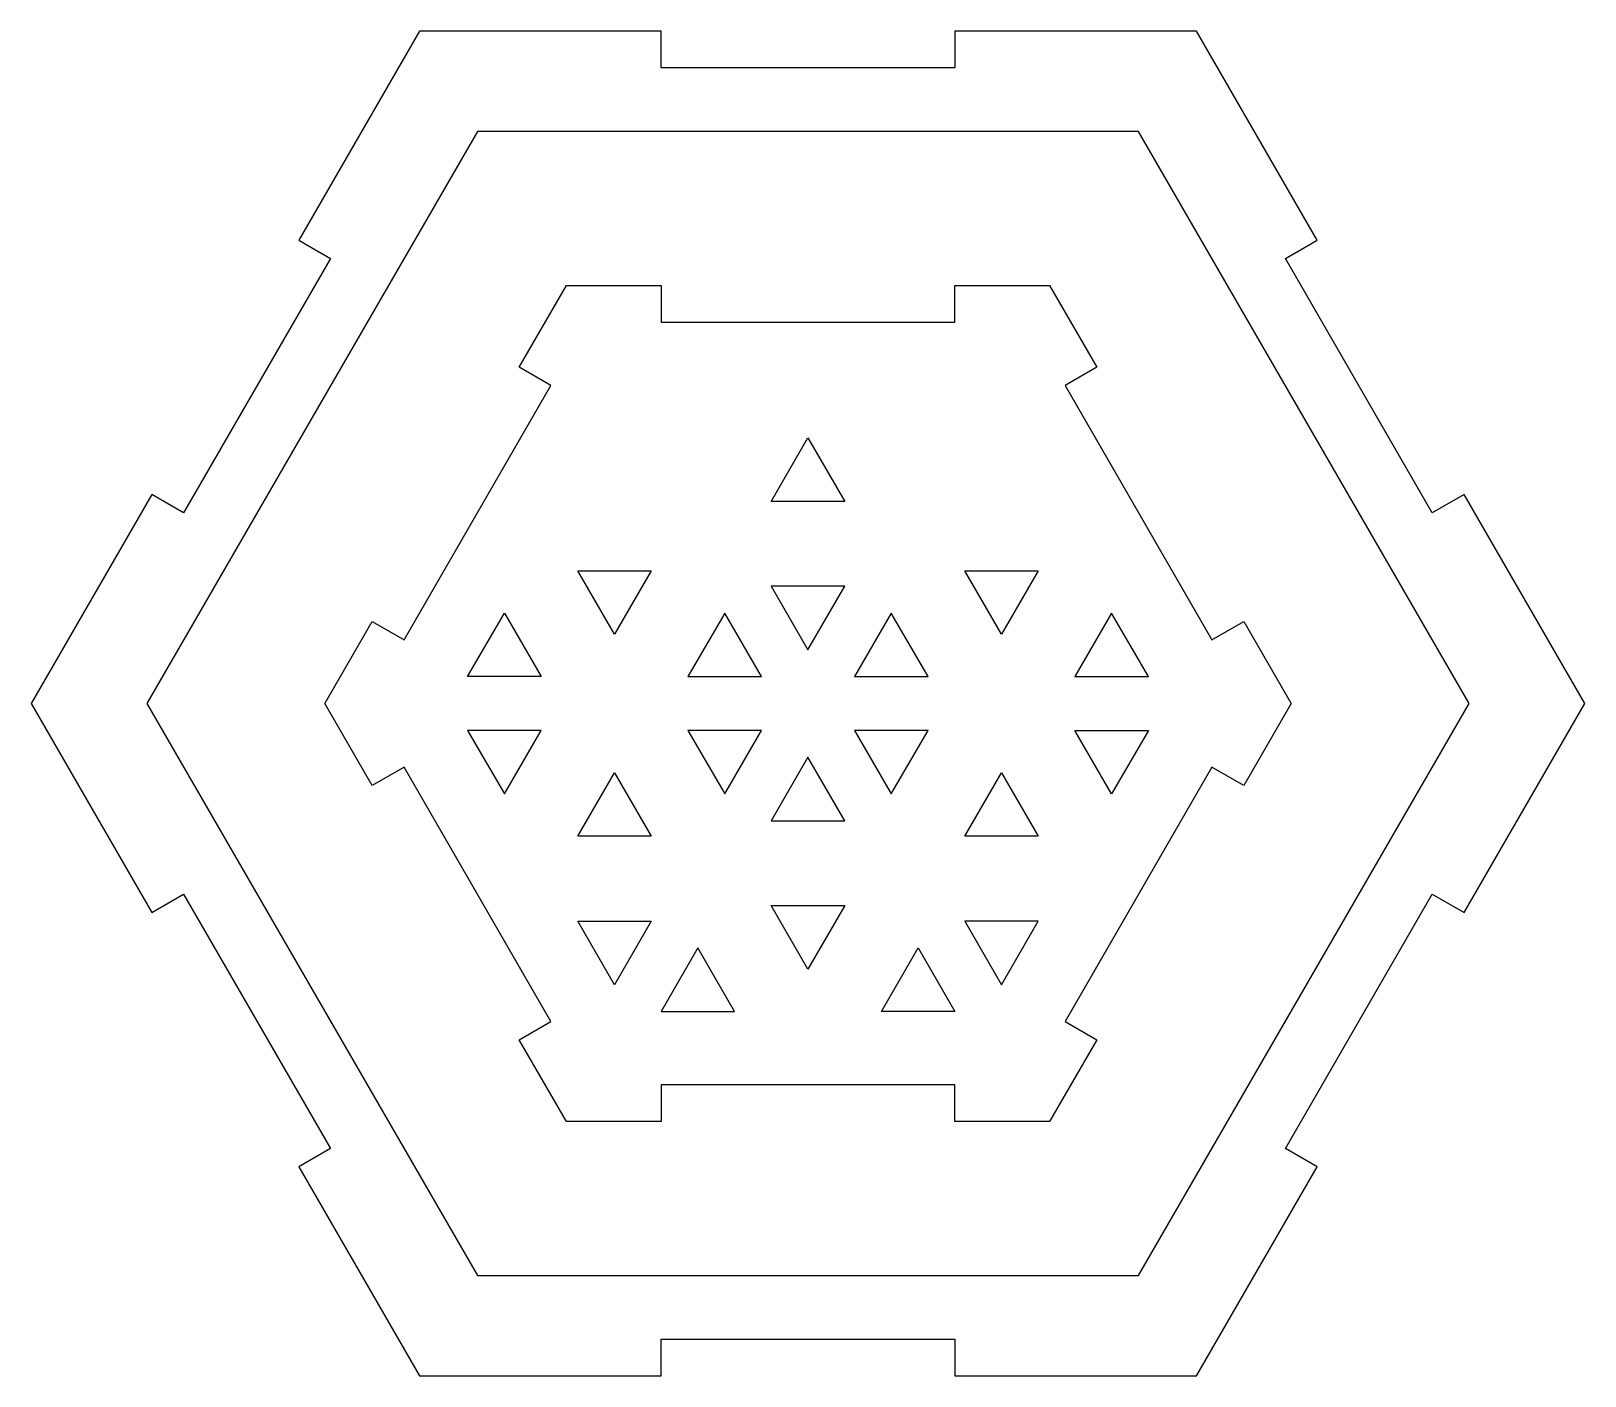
# Model space of a CAD drawing. Header units: inches. Extents: x 0 to 5.29, y 0 to 4.58.
import ezdxf

# ---------------------------------------------------------------- set-up
doc = ezdxf.new("R2010")
doc.units = ezdxf.units.IN
doc.header["$MEASUREMENT"] = 0
for name, color, linetype in [('Layer1', 1, 'Continuous'), ('Layer2', 5, 'Continuous'), ('Layer3', 6, 'Continuous'), ('Layer4', 2, 'Continuous')]:
    doc.layers.add(name, color=color, linetype=linetype)

msp = doc.modelspace()

# ---------------------------------------------------------------- linework, layer by layer
at = {"layer": 'Layer1'}
for points in [[(2.6443, 3.1948), (2.7693, 2.9783), (2.5193, 2.9783)], [(1.8608, 2.7424), (2.1108, 2.7424), (1.9858, 2.5259)], [(3.4278, 2.7424), (3.3028, 2.5259), (3.1778, 2.7424)], [(2.5193, 2.6896), (2.6443, 2.4731), (2.7693, 2.6896)], [(1.6108, 2.5981), (1.7358, 2.3816), (1.4858, 2.3816)], [(2.2358, 2.3816), (2.4858, 2.3816), (2.3608, 2.5981)], [(2.9278, 2.5981), (2.8028, 2.3816), (3.0528, 2.3816)], [(3.6778, 2.5981), (3.5528, 2.3816), (3.8028, 2.3816)], [(1.6108, 1.9821), (1.7358, 2.1986), (1.4858, 2.1986)], [(2.3608, 1.9821), (2.4858, 2.1986), (2.2358, 2.1986)], [(3.0528, 2.1986), (2.8028, 2.1986), (2.9278, 1.9821)], [(3.6778, 1.9821), (3.5528, 2.1986), (3.8028, 2.1986)], [(2.7693, 1.8905), (2.6443, 2.1071), (2.5193, 1.8905)], [(1.8608, 1.8377), (1.9858, 2.0542), (2.1108, 1.8377)], [(3.4278, 1.8377), (3.1778, 1.8377), (3.3028, 2.0542)], [(2.6443, 1.3854), (2.5193, 1.6019), (2.7693, 1.6019)], [(1.8608, 1.549), (2.1108, 1.549), (1.9858, 1.3325)], [(3.4278, 1.549), (3.1778, 1.549), (3.3028, 1.3325)], [(2.3943, 1.241), (2.2693, 1.4575), (2.1443, 1.241)], [(2.8943, 1.241), (3.0193, 1.4575), (3.1443, 1.241)]]:
    msp.add_lwpolyline(points, close=True, dxfattribs=at)
at = {"layer": 'Layer2'}
msp.add_lwpolyline([(1.2693, 2.0736), (1.1611, 2.0111), (1, 2.2901), (1.1611, 2.5691), (1.2693, 2.5066), (1.7693, 3.3726), (1.6611, 3.4351), (1.8222, 3.7141), (2.1443, 3.7141), (2.1443, 3.5891), (3.1443, 3.5891), (3.1443, 3.7141), (3.4665, 3.7141), (3.6276, 3.4351), (3.5193, 3.3726), (4.0193, 2.5066), (4.1276, 2.5691), (4.2887, 2.2901), (4.1276, 2.0111), (4.0193, 2.0736), (3.5193, 1.2075), (3.6276, 1.145), (3.4665, 0.866), (3.1443, 0.866), (3.1443, 0.991), (2.1443, 0.991), (2.1443, 0.866), (1.8222, 0.866), (1.6611, 1.145), (1.7693, 1.2075)], close=True, dxfattribs=at)
at = {"layer": 'Layer3'}
msp.add_lwpolyline([(1.5193, 4.2386), (0.3943, 2.2901), (1.5193, 0.3415), (3.7693, 0.3415), (4.8943, 2.2901), (3.7693, 4.2386)], close=True, dxfattribs=at)
at = {"layer": 'Layer4', "color": 2}
msp.add_lwpolyline([(3.9665, 0), (4.3776, 0.712), (4.2693, 0.7745), (4.7693, 1.6405), (4.8776, 1.578), (5.2887, 2.2901), (4.8776, 3.0021), (4.7693, 2.9396), (4.2693, 3.8056), (4.3776, 3.8681), (3.9665, 4.5801), (3.1443, 4.5801), (3.1443, 4.4551), (2.1443, 4.4551), (2.1443, 4.5801), (1.3222, 4.5801), (0.9111, 3.8681), (1.0193, 3.8056), (0.5193, 2.9396), (0.4111, 3.0021), (0, 2.2901), (0.4111, 1.578), (0.5193, 1.6405), (1.0193, 0.7745), (0.9111, 0.712), (1.3222, 0), (2.1443, 0), (2.1443, 0.125), (3.1443, 0.125), (3.1443, 0)], close=True, dxfattribs=at)

doc.saveas('drawing.dxf')
